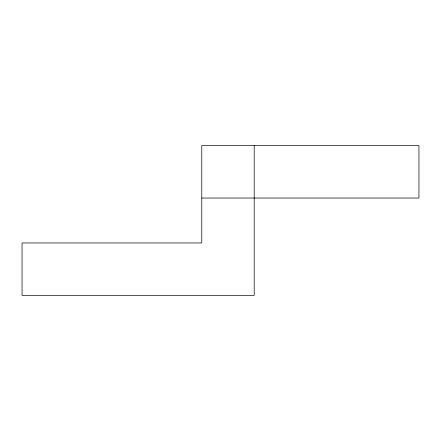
<?xml version="1.0" encoding="UTF-8"?>
<svg xmlns="http://www.w3.org/2000/svg" width="441" height="441" viewBox="0 0 441 441"><rect width="100%" height="100%" fill="white"/><g stroke="black" fill="none" stroke-linecap="round" stroke-linejoin="round"><path stroke-width="0.66" d="M201.78 198.037L418.95 198.037L418.95 145.613L201.78 145.613L201.78 242.963L22.05 242.963L22.05 295.387L254.198 295.387L254.198 145.613"/></g></svg>
